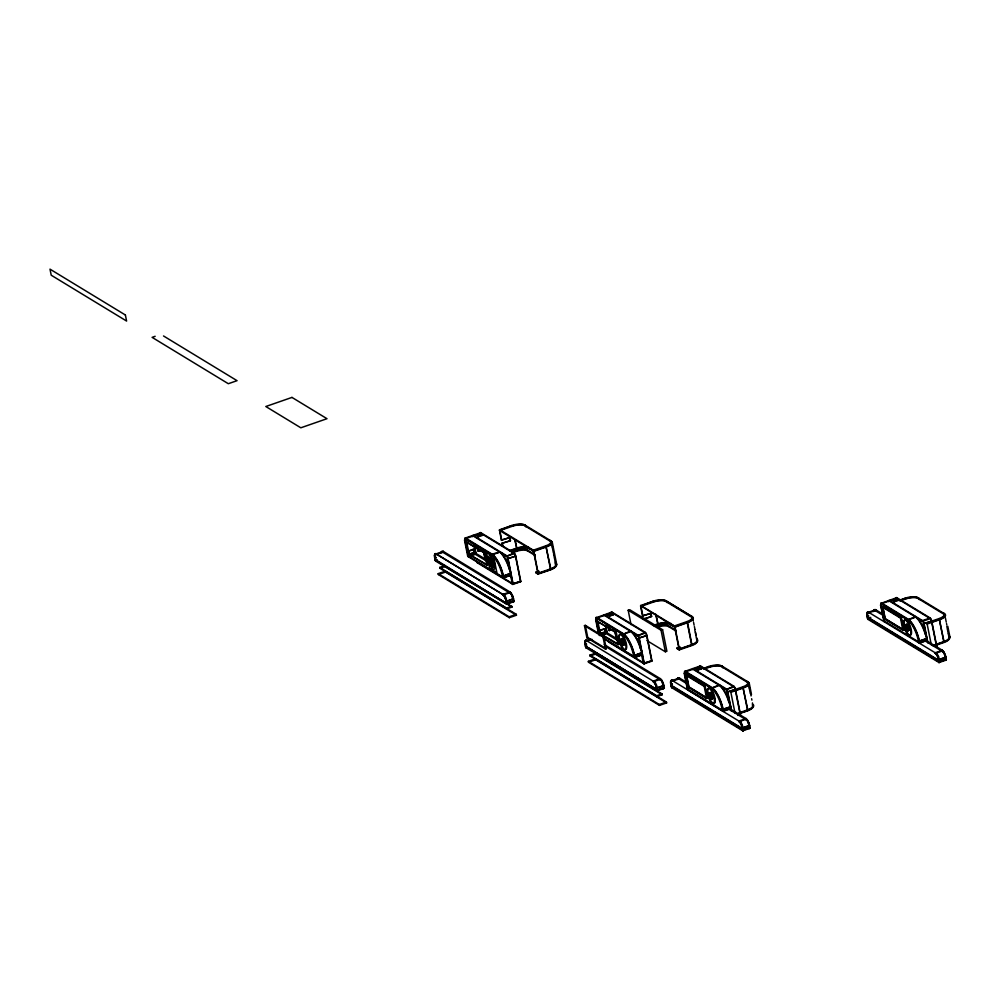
<?xml version="1.0" encoding="UTF-8"?>
<svg xmlns="http://www.w3.org/2000/svg" width="1000" height="1000" viewBox="0 0 1000 1000"><rect width="100%" height="100%" fill="white"/><g stroke="black" fill="none" stroke-linecap="round" stroke-linejoin="round"><path stroke-width="1.5" d="M520.812 581.538L515.75 556.112A2.7 0.912 70.8 0 0 514.125 552.95L480.763 532.663L465.462 537.987L492.062 554.138A18.887 6.375 70.8 0 1 503.45 576.25L503.738 577.987M651.963 660.962L646.9 635.525A2.7 0.912 70.8 0 0 645.275 632.362L611.912 612.062L596.213 617.737L622.7 634.438A18.15 6.125 70.8 0 1 633.638 655.7L634.538 657.537L641.675 655.075L643.35 663.45L644.15 663.85M740.525 714.8L735.475 689.375A2.7 0.912 70.8 0 0 733.838 686.225L700.475 665.925L685.175 671.25L711.787 687.4A18.887 6.375 70.8 0 1 723.162 709.513L723.45 711.25M936.812 646.525L931.75 621.112A2.7 0.912 70.8 0 0 930.125 617.95L896.75 597.663L881.05 603.362L907.537 620.037A18.15 6.125 70.8 0 1 918.487 641.287L919.375 643.125L926.525 640.662M622.7 634.438L630.85 630.887L631.275 631.475M905.263 598.2L899.688 600.675M944.175 642.337L939.212 618.612M919.737 642.987L927.35 639.95M644.312 663.75L639.263 638.175A2.7 0.912 70.8 0 0 637.638 635.013L604.275 614.725M499.412 529.837L501.375 540.125L509.85 537.562L510.475 540.712L502.013 543.275L510.475 540.712M653.125 601.237L640.575 606.138L642.525 615.887L650.987 613.325L651.625 616.475L643.562 619.275M511.987 525.475L499.425 530.375L533.862 551.312L538.325 574M550.9 569.625L538.3 573.513L535.962 572.1L538.888 571.075M640.562 605.6L675.013 627.075L679.463 649.788M513.162 584.325L508.125 558.775A2.7 0.912 70.8 0 0 506.488 555.612L473.125 535.312M696.888 639.45L696.9 639.138A10.388 3.7 -11.3 0 1 692.013 644.912L679.45 649.287L677.113 647.862L680.037 646.838M692.038 645.413L687.575 622.663L675.013 627.075L674.45 625.962L640.8 605.5L653.375 601.125A9.425 3.362 -11.3 0 1 665.7 600.625M747.887 710.65L738.1 713.55M708.988 666.475L704.812 668.462M437 560.6L435.538 560.975L434.675 557.875A6 2.025 70.8 0 1 436.1 553.9L502.788 594.462A6 2.025 70.8 0 1 506.4 601.487L506.7 604.25L435.65 561.075L435.062 555.275A6 2.025 70.8 0 1 435.662 553.612L504.7 595.6A6 2.025 70.8 0 1 506.213 598.538L507.225 604M605.125 646.225L660.975 680.2A6 2.025 70.8 0 1 662.5 683.138L663.5 688.612L663.425 687.825L664.35 688.263L663.913 685.662A6 2.025 70.8 0 0 660.288 678.637L653.112 681.137A6 2.025 70.8 0 1 656.725 688.162L657.038 690.925L585.975 647.738L585.4 641.938A6 2.025 70.8 0 1 585.988 640.288L655.025 682.262A6 2.025 70.8 0 1 656.538 685.212L657.55 690.675M728.25 708.863L746.762 720.125A6 2.025 70.8 0 1 748.275 723.062L750 728.35L749.7 725.6A6 2.025 70.8 0 0 746.075 718.562L738.888 721.062A6 2.025 70.8 0 1 742.513 728.088L742.812 730.85L671.762 687.675L671.175 681.875A6 2.025 70.8 0 1 671.775 680.212L740.812 722.2A6 2.025 70.8 0 1 742.325 725.138L743.538 730.537L671.162 686.45M924.525 640.6L943.05 651.862A6 2.025 70.8 0 1 944.562 654.8L946.287 660.088L945.975 657.325A6 2.025 70.8 0 0 942.362 650.3L935.175 652.788A6 2.025 70.8 0 1 938.787 659.825L939.1 662.588L868.05 619.4L867.463 613.6A6 2.025 70.8 0 1 868.05 611.938L937.087 653.925A6 2.025 70.8 0 1 938.6 656.875L939.812 662.262L868.737 618.488L939.688 661.625M634.862 657.45L642.5 654.35M441.613 551.538L442.788 552.25L443.275 551.4L509.963 591.962A6 2.025 70.8 0 1 513.587 598.987L514.038 601.538L513.1 601.15L513.175 601.938L512.163 596.462A6 2.025 70.8 0 0 510.65 593.525L441.613 551.538A6 2.025 70.8 0 0 441.1 552.5M510.65 593.525L511.262 593.312L509.475 592.812L509.963 591.962L510.087 592.6A5.312 1.8 70.8 0 1 513.3 598.812L506.112 601.312A5.312 1.8 70.8 0 0 502.912 595.1L502.788 594.462L509.963 591.962M506.6 604.212L513.787 601.725L513.663 601.087L506.475 603.587L506.6 604.212L507.1 603.375M660.975 680.2L661.6 679.987L659.8 679.488L660.288 678.637L604.275 644.562M656.938 690.888L664.112 688.388L663.988 687.763L656.8 690.263L656.938 690.888L657.425 690.037L586.475 646.9M677.15 679.5A6 2.025 70.8 0 1 677.725 678.138L678.9 678.85L679.388 678.012L686.062 682.062M746.762 720.125L747.375 719.912L745.588 719.412L746.075 718.562L730.075 708.825M749.825 727.537L742.588 730.188L742.712 730.825L743.2 729.975L672.15 686.762M873.413 611.538A6 2.025 70.8 0 1 874.013 609.875L875.188 610.588L875.675 609.738L882.337 613.8M943.05 651.862L943.662 651.637L941.875 651.137L942.362 650.3L926.35 640.562M946.112 659.262L938.875 661.912L939 662.55L939.488 661.7L868.438 618.5M752.537 705.113L752.463 702.9M555.513 564.15L555.462 561.9M529.8 548.513L534.487 551.95M464.562 539.9L465.812 539.425M467.8 556.087L475.725 553.288L474.1 545.188M595.712 619.3L597.438 618.663M608.375 641.825L644.125 663.838L651.762 661.175L646.587 635.337A1.963 0.663 70.8 0 0 645.413 633.038L645.275 632.362L637.125 635.913L632.525 633.112A18.887 6.375 70.8 0 1 640.312 648.263L641.787 651.975M684.275 673.162L685.525 672.688M687.513 689.35L684.575 673.025A2.7 0.912 70.8 0 1 685.212 671.237L684.688 672.138L711.263 688.3A18.15 6.125 70.8 0 1 722.2 709.562L723.1 711.4L730.238 708.938M880.562 604.9L881.8 604.425M883.787 621.075L880.85 604.75A2.7 0.912 70.8 0 1 881.488 602.975L908.062 619.125A18.887 6.375 70.8 0 1 919.45 641.25L919.712 642.6L918.925 642.7M655.362 626.062L658.162 625.1A9.425 3.362 -11.3 0 1 670.487 624.587L671.188 623.5M670.487 624.587L675.638 627.712M155.162 336.3L152.113 337.362L228.325 383.713L237.05 380.675L163.512 335.962M511.05 574.763L503.413 577.425L468.4 556.125L465.163 539.95A1.963 0.663 70.8 0 1 465.625 538.65L480.9 533.337L514.263 553.625A1.963 0.663 70.8 0 1 515.45 555.925L520.612 581.775L512.625 584.45L510.525 575.662L502.775 577.712L511.35 574.95M476.788 535.037L480.25 533.837L481.887 534.825L482.025 535.5L478.55 536.712L476.788 535.037L478.55 536.712M477.738 535.275L480.125 534.45L482.025 535.5M465.163 539.95L466.6 539.45M476.912 535.712L480.425 534.637M478.425 536.038L481.887 534.825M501.788 540.375L499.663 529.738L512.225 525.363A9.425 3.362 -11.3 0 1 524.562 524.85L525.862 526.825M465.962 541.838L485.15 552.888L487.575 565.025L486.925 565.25L468.387 553.975L465.962 541.838L484.5 553.112L486.925 565.25M499.837 530.612L512.4 526.237A9.425 3.362 -11.3 0 1 524.738 525.737L550.45 541.375L550.725 542.762M435.662 553.612L435.05 553.825L436.838 554.325L436.712 553.688M436.312 557.575L434.963 558.05A5.312 1.8 70.8 0 1 436.225 554.538L436.1 553.9L443.275 551.4L443.4 552.038A5.312 1.8 70.8 0 0 442.113 552.513M436.225 554.538L443.4 552.038M435.062 555.275L434.45 555.487L435.575 557.837L434.675 557.875L436.037 557.4M436.45 559.513L435.1 559.987L507.425 603.938L436.35 560.15M435.387 560.163L436.737 559.7M436.875 559.963L435.65 561.075M473.263 549.325L468.5 550.988L469.438 554.325L474.2 552.663L473.263 549.325L474.2 552.663M468.812 551.175L473.575 549.513M501.375 540.125L509.85 537.562M468.387 553.975L487.575 565.025M466.613 541.613L469.125 554.138L473.9 552.475M480.538 550.462L478.275 551.25L477.337 547.913L477.962 551.062L480.238 550.275M468.4 556.125L476.025 553.475L486.4 559.775M507.925 603.8L512.025 607.05L506.7 608.9L439.925 568.288L439.75 567.425L445.075 565.575L445.25 566.438L498.938 599.087M439.925 568.288L445.25 566.438M484.5 553.112L485.15 552.888M492.2 554.812L499.837 552.15A18.15 6.125 70.8 0 1 510.775 573.413L503.137 576.062A18.15 6.125 70.8 0 0 492.2 554.812L465.625 538.65M438.2 573.65L445.325 571.163L516.275 614.312L516.45 615.212L509.325 617.688L438.375 574.55L438.2 573.65L509.15 616.8L509.325 617.688M438.375 574.55L445.5 572.062L516.45 615.212M509.45 550.638L516.438 548.2A10.388 3.7 -11.3 0 1 528.475 547.038M509.85 550.875L516.838 548.45A9.425 3.362 -11.3 0 1 529.175 547.938M511.425 551.275L517.013 549.338A9.425 3.362 -11.3 0 1 529.35 548.825M512.062 551.962L516.45 550.438A8.338 2.975 -11.3 0 1 527.362 549.987L534.95 554.6M512.238 552.837L516.625 551.312A8.338 2.975 -11.3 0 1 527.537 550.862L535.125 555.475M472.725 536.525A1.963 0.663 70.8 0 1 473.263 535.988L506.625 556.287L514.263 553.625L514.125 552.95L505.975 556.512L500.087 552.013M506.625 556.287A1.963 0.663 70.8 0 1 507.812 558.587L515.75 556.112L507.35 558.875M533.462 551.062L546.025 546.7A9.425 3.362 -11.3 0 0 550.45 541.375M535.962 572.1L536.138 572.975L539.075 571.962M537.9 573.275L550.462 568.9A9.425 3.362 -11.3 0 0 555.462 564.062M536.138 572.975L538.075 574.15L550.638 569.788A9.425 3.362 -11.3 0 0 555.638 564.95M464.513 540.175L467.738 556.35L512.837 583.75L520.788 581.287L512.35 584.038M502.912 595.1L510.087 592.6M504.7 595.6L503.4 594.25M506.213 598.538L505.6 598.75L506.4 601.487L513.587 598.987L512.675 599.025L512.788 596.25L512.163 596.462M506.538 603.425L513.713 600.938M506.825 603.612L514.012 601.112L513.1 601.15M439.75 567.425L506.525 608.038L511.85 606.188M509.15 616.8L516.275 614.312M599.25 634.062L596.312 619.35A1.963 0.663 70.8 0 1 596.775 618.05L612.038 612.737L645.413 633.038L637.775 635.688L604.412 615.4A1.963 0.663 70.8 0 0 603.9 615.675M607.938 614.45L611.4 613.237L613.038 614.237L613.175 614.913L609.7 616.112L607.938 614.45L609.7 616.112M608.062 615.112L611.538 613.913L613.175 614.913M596.312 619.35L597.263 619.012M609.675 614.7L611.575 614.038A1.963 0.663 70.8 0 1 611.512 613.562M609.575 615.438L613.038 614.237M631.038 624.612L628.175 610.262L629.725 609.725L662.6 629.725L666.9 651.25L665.35 651.787L646.938 640.588M584.462 625.65L585.325 625.337L603.862 636.613L606.287 648.75L605.425 649.05L586.888 637.788L584.462 625.65L603 636.925L605.425 649.05M597.112 621.25L616.3 632.288L618.725 644.425L618.075 644.65L599.538 633.387L597.112 621.25L615.65 632.525L618.075 644.65M640.975 606.375L653.55 602.013A9.425 3.362 -11.3 0 1 665.875 601.5L691.6 617.137A9.425 3.362 -11.3 0 1 687.175 622.463L674.613 626.825M604.412 628.737L599.65 630.388L600.588 633.725L605.35 632.062L604.412 628.737L605.35 632.062M599.95 630.575L604.725 628.925M642.525 615.887L650.987 613.325M586.888 637.788L587.75 637.475L606.287 648.75M599.538 633.387L618.725 644.425M597.762 621.025L600.275 633.538L605.037 631.875M608.488 627.312L609.113 630.462L611.388 629.675M609.113 630.462L612.825 629.462M643.15 619.038L651.625 616.475M599.237 635.337L606.875 632.688L605.45 625.612M585.988 640.288L585.375 640.5L587.163 641L587.038 640.362M599.55 635.525L607.175 632.875L617.55 639.188M590.462 639.175L586.425 640.575A6 2.025 70.8 0 0 585 644.55L585.862 647.65L587.325 647.275M601.075 635.712L606.663 633.775L617.038 640.088M586.638 644.25L585.288 644.725A5.312 1.8 70.8 0 1 586.55 641.213L591.925 639.338M585.4 641.938L584.775 642.163L585.913 644.513L585 644.55L586.362 644.075M603 636.925L603.862 636.613M615.65 632.525L616.3 632.288M586.788 646.188L585.425 646.663L586.6 647.525M585.712 646.838L587.062 646.375M587.2 646.637L585.975 647.738M623.35 634.212L630.988 631.55A18.15 6.125 70.8 0 1 641.925 652.812L634.288 655.462A18.15 6.125 70.8 0 0 623.35 634.212L596.775 618.05M653.388 625.425L657.575 623.975A10.388 3.7 -11.3 0 1 669.613 622.8M653.8 625.675L657.987 624.212A9.425 3.362 -11.3 0 1 670.312 623.713L674.175 626.05M589.9 655.138L595.225 653.288L662 693.9L662.175 694.762L656.85 696.612L590.075 656L589.9 655.138L656.675 695.75L656.85 696.612M637.775 635.688A1.963 0.663 70.8 0 1 638.962 637.987L646.9 635.525L638.45 638.263M628.175 610.262L661.05 630.262L662.6 629.725M693.288 621L692.4 616.675L691.425 616.263A9.425 3.362 -11.3 0 1 687 621.575L674.425 625.95L679.225 649.912L691.787 645.55A9.425 3.362 -11.3 0 0 697.038 641.15M590.075 656L595.4 654.15L662.175 694.762M588.35 661.35L595.475 658.875L666.425 702.025L666.612 702.925L659.475 705.4L588.525 662.25L588.35 661.35L659.3 704.5L659.475 705.4M588.525 662.25L595.65 659.775L666.612 702.925M603.438 637.9L634.562 656.825L642.188 654.163M677.113 647.862L677.288 648.737L680.212 647.725M679.05 649.038L691.612 644.663A9.425 3.362 -11.3 0 0 696.612 639.837M603.575 638.575L643.988 663.162L651.938 660.688L643.5 663.438M653.238 681.762L660.425 679.275A5.312 1.8 70.8 0 1 663.625 685.487L656.438 687.987A5.312 1.8 70.8 0 0 653.238 681.762L653.112 681.137L655.025 682.262M730.763 708.025L723.125 710.688L688.112 689.388L684.875 673.213A1.963 0.663 70.8 0 1 685.337 671.912L700.612 666.6L733.975 686.9A1.963 0.663 70.8 0 1 735.163 689.188L740.325 715.037M888.725 601.512A1.963 0.663 70.8 0 1 889.262 600.988L922.625 621.287A1.963 0.663 70.8 0 1 923.812 623.575L927.038 639.763L919.412 642.412L884.388 621.125L881.162 604.938A1.963 0.663 70.8 0 1 881.625 603.65L896.888 598.337L930.263 618.625A1.963 0.663 70.8 0 1 931.438 620.925L936.6 646.775M696.5 668.3L699.963 667.1L701.6 668.1L701.737 668.775L698.275 669.975L696.5 668.3L698.275 669.975M892.775 600.037L896.25 598.837L897.887 599.825L898.025 600.5L894.55 601.712L892.775 600.037L894.55 601.712M696.637 668.975L700.1 667.775L701.737 668.775M892.913 600.712L896.388 599.5L896.25 598.837M697.288 668.9L700.15 667.9A1.963 0.663 70.8 0 1 700.075 667.425M881.162 604.938L882.588 604.438M893.562 600.625L896.425 599.637M698.138 669.3L701.6 668.1M894.412 601.038L897.887 599.825M703.637 668.312L709.225 666.363A9.425 3.362 -11.3 0 1 721.55 665.863L722.862 667.825M899.925 600.037L905.5 598.1A9.425 3.362 -11.3 0 1 917.837 597.587L919.15 599.562M656.538 685.212L655.925 685.425L656.725 688.162L663.913 685.662L663 685.7L663.112 682.925L662.5 683.138M685.675 675.113L686.55 674.8L705.088 686.075L707.513 698.213L706.637 698.512L688.1 687.25L685.675 675.113L704.212 686.375L706.637 698.512M881.95 606.838L882.825 606.538L901.363 617.812L903.787 629.95L902.913 630.25L884.375 618.975L881.95 606.838L900.487 618.112L902.913 630.25M671.775 680.212L671.162 680.425L672.95 680.925L672.825 680.288M868.05 611.938L867.438 612.163L869.225 612.663L869.1 612.025M703.812 669.188L709.4 667.25A9.425 3.362 -11.3 0 1 721.737 666.737L747.45 682.375L747.725 683.763M900.1 600.925L905.675 598.975A9.425 3.362 -11.3 0 1 918.012 598.475L943.725 614.113A9.425 3.362 -11.3 0 1 939.312 619.425L930.925 622.35M672.425 684.175L671.075 684.65A5.312 1.8 70.8 0 1 672.337 681.137L679.513 678.637L679.388 678.012L672.2 680.5A6 2.025 70.8 0 0 670.788 684.475L671.65 687.575L673.112 687.2M868.7 615.913L867.362 616.388A5.312 1.8 70.8 0 1 868.612 612.875L875.8 610.375L875.675 609.738L868.487 612.238A6 2.025 70.8 0 0 867.062 616.2L867.938 619.3L869.388 618.938M671.175 681.875L670.562 682.087L671.688 684.438L670.788 684.475L672.15 684M867.463 613.6L866.85 613.812L867.975 616.163L867.062 616.2L868.425 615.737M656.862 690.1L664.05 687.6M657.163 690.35L664.338 687.788L663.425 687.825M672.562 686.112L671.213 686.587L672.375 687.45M869.963 617.463L867.487 618.325L868.662 619.188M671.5 686.762L672.85 686.3M867.775 618.5L870.775 617.45M672.987 686.562L671.762 687.675M869.262 618.3L868.05 619.4M656.675 695.75L662 693.9M688.1 687.25L688.975 686.938L707.513 698.213M884.375 618.975L885.25 618.675L903.787 629.95M704.212 686.375L705.088 686.075M900.487 618.112L901.363 617.812M659.3 704.5L666.425 702.025M711.912 688.075L719.55 685.413A18.15 6.125 70.8 0 1 730.487 706.675L722.862 709.325A18.15 6.125 70.8 0 0 711.912 688.075L685.337 671.912M908.2 619.8L915.825 617.15A18.15 6.125 70.8 0 1 926.775 638.413L919.137 641.062A18.15 6.125 70.8 0 0 908.2 619.8L881.625 603.65M692.475 669.538A1.963 0.663 70.8 0 1 692.975 669.262L726.338 689.55L733.975 686.9L733.838 686.225L725.688 689.775L719.963 685.5M922.625 621.287L930.263 618.625L930.125 617.95L922.487 620.612A2.7 0.912 70.8 0 1 924.112 623.763L927.95 642.95M726.338 689.55A1.963 0.663 70.8 0 1 727.525 691.85L735.475 689.375M923.812 623.575L931.75 621.112L923.3 623.862M749.137 686.25L748.25 681.912L747.275 681.5A9.425 3.362 -11.3 0 1 742.85 686.812L727.8 692.05L731.663 711.213M932.15 620.975L939.137 618.55A9.425 3.362 -11.3 0 0 943.55 613.225L944.513 613.612L945.138 616.587M734.65 690.612L743.025 687.7A9.425 3.362 -11.3 0 0 747.45 682.375M735 713.037L730.863 692.312L743.438 687.938A10.388 3.7 -11.3 0 0 748.3 682.075L721.6 665.85M931.287 644.775L927.15 624.05L939.712 619.675A10.388 3.7 -11.3 0 0 944.587 613.812L917.837 597.587M731.075 708.213L722.663 710.975M739.087 712.825L747.463 709.9A9.425 3.362 -11.3 0 0 752.463 705.075M935.362 644.55L943.75 641.637A9.425 3.362 -11.3 0 0 948.938 637.087M932.975 645.763L944.15 641.888A10.388 3.7 -11.3 0 0 949.025 636.025L948.462 633.25M739.262 713.7L747.638 710.788A9.425 3.362 -11.3 0 0 752.638 705.95M935.55 645.438L943.925 642.513A9.425 3.362 -11.3 0 0 949.212 638.288M737.95 715.438L740.188 714.362M739.025 721.7L746.2 719.2A5.312 1.8 70.8 0 1 749.4 725.413L742.225 727.913A5.312 1.8 70.8 0 0 739.025 721.7L738.888 721.062L740.812 722.2M935.3 653.425L942.487 650.925A5.312 1.8 70.8 0 1 945.688 657.15L938.5 659.65A5.312 1.8 70.8 0 0 935.3 653.425L935.175 652.788L937.087 653.925M742.325 725.138L741.712 725.35L742.513 728.088L749.7 725.6L748.787 725.638L748.888 722.85L748.275 723.062M938.6 656.875L937.987 657.087L938.787 659.825L945.975 657.325L945.075 657.362L945.175 654.587L944.562 654.8M670.987 685.55L741.938 728.7L749.062 726.225M867.262 617.288L938.213 660.425L945.35 657.95L945.525 658.85L938.4 661.325L867.45 618.175M749.25 727.113L742.113 729.6L741.938 728.7M742.938 730.212L750.113 727.712L749.287 728.538M939.212 661.938L946.4 659.438L945.562 660.263M742.712 730.825L749.9 728.325L749.775 727.688M939 662.55L946.213 660.075L946.05 659.412M524.562 524.85L551.3 541.075L552.137 545.237M884.475 621.812L880.5 605.163M688.25 690.062L687.487 689.712L723.288 711.375M477.762 563.175L477.175 562.688L512.975 584.425M502.65 576.35L510.875 573.125M727.038 692.125L727.775 692.062A2.7 0.912 70.8 0 0 726.213 688.875L692.837 668.587M634.05 657.1L634.862 657.013L634.6 655.65A18.887 6.375 70.8 0 0 623.212 633.538L596.638 617.375A2.7 0.912 70.8 0 0 596 619.163L598.938 633.875M918.65 641.35L927.075 638.6L926.725 637.775M633.8 655.75L642.025 652.525M722.35 709.613L730.8 706.862L730.45 706.038M869.225 612.663L868.487 612.238L868.612 612.875M672.95 680.925L672.2 680.5L672.337 681.137M436.1 553.9L436.838 554.325M587.163 641L586.425 640.575L586.55 641.213M502.788 594.462L503.525 594.875M896.112 599.438L898.025 600.5M889.125 600.312L922.487 620.612L921.975 621.512L917.362 618.713L915.7 616.475L907.537 620.037M874.013 609.875L883.188 615.45M691.425 616.263L665.7 600.612L667.013 602.587M676.275 631.237L668.688 626.625A8.338 2.975 -11.3 0 0 657.775 627.075L657.6 626.2A8.338 2.975 -11.3 0 1 668.512 625.75L676.1 630.363M499.663 529.738L533.288 550.188L533.862 551.312L546.438 546.938A10.388 3.7 -11.3 0 0 551.3 541.075L550.363 540.475A9.425 3.362 -11.3 0 1 545.85 545.812L533.288 550.188L538.075 574.15M530.462 548.725L534.312 551.075M677.288 648.737L679.225 649.912M611.575 614.038L611.263 613.85A2.7 0.912 70.8 0 1 611.912 612.062L612.038 612.737A1.963 0.663 70.8 0 0 611.538 613.013M502.762 577.65L502.488 576.287A18.15 6.125 70.8 0 0 491.55 555.037L464.975 538.875L465.425 538A2.7 0.912 70.8 0 0 464.85 539.763L468.438 556.712M620.15 640.763L624.038 643.125M489 561.362L492.887 563.725M614.825 631.613L616.613 639.212L615.125 631.8M620.925 642.45L624.812 644.812M485.887 560.688L475.513 554.375L467.775 556.45M489.775 563.05L493.663 565.413M677.725 678.138L686.9 683.725M743.413 729.9L672.463 686.75L672.588 687.387M501.55 600.675L512.025 607.05M687.013 621.587L687.562 622.612A10.388 3.7 -11.3 0 0 692.45 616.838L666.737 601.2A10.388 3.7 -11.3 0 0 653.138 601.763M742.875 686.825L747.875 710.15A10.388 3.7 -11.3 0 0 752.738 704.287M658.138 625.087L655.638 614.25M545.875 545.825L550.875 569.188A10.388 3.7 -11.3 0 0 555.737 563.288L555.75 563.325M516.975 549.3L514.775 539.875M917.35 618.688L917.362 618.713A18.887 6.375 70.8 0 1 925.163 633.85L926.7 637.7M721.062 686.95L721.087 686.975A18.887 6.375 70.8 0 1 728.875 702.125L730.425 705.975M501.35 553.688L501.375 553.713A18.887 6.375 70.8 0 1 509.162 568.85L510.7 572.712M632.463 633.05L631.388 631.638M884.412 621.7L884.1 621M688.138 689.963L687.812 689.262M719.85 685.337L719.412 684.737L711.263 688.3M500.062 551.975L492.062 554.138L491.55 555.037M926.925 623.387L927.15 624.05M730.638 691.663L730.863 692.312M436.05 560.163L436.262 560.85M925.188 633.938L923.15 623.812M728.9 702.2L726.875 692.075M509.188 568.938L507.163 558.812M640.325 648.3L638.3 638.212M687.463 689.613L684.225 673.438M947.775 626.263L949.975 637.225M945.413 617.975L946.25 622.137M946.525 623.525L946.8 624.913M947.638 629.075L947.913 630.462M946.812 626.3L949.038 637.413M939.312 619.425L943.75 641.637M945.238 659.7L945.362 660.337M942.362 650.3L942.487 650.925M941.737 650.512L941.875 651.137M939.488 661.7L939.613 662.337M938.213 660.425L938.4 661.325M935.788 652.575L935.913 653.213M937.3 660.175L937.125 659.312L870.35 618.7L870.525 619.562M919.137 641.062L919.412 642.412M907.775 631.025L906.475 624.513A3.562 1.075 71.7 0 1 908.037 627.087A3.562 1.075 71.7 0 1 908.625 630.388M882.825 606.538L885.25 618.675M875.05 609.95L875.188 610.588M749.412 687.638L749.963 690.413M750.525 693.188L751.075 695.962M751.637 698.737L751.912 700.125M748.312 683.462L750.263 693.188M743.025 687.7L747.463 709.9M748.95 727.975L749.075 728.6M746.075 718.562L746.2 719.2M745.462 718.775L745.588 719.412M743.2 729.975L743.337 730.6M739.513 720.85L739.638 721.488M741.025 728.45L740.85 727.588L674.062 686.975L674.237 687.837M727.525 691.85L731.363 711.025M722.862 709.325L723.125 710.688M711.5 699.3L710.2 692.775A3.562 1.075 71.7 0 1 711.75 695.35A3.562 1.075 71.7 0 1 712.35 698.65M693.562 622.388L694.112 625.163M694.388 626.562L694.95 629.338M695.5 632.112L696.05 634.888M696.612 637.663L696.888 639.05M694.688 629.338L696.9 640.438M699.963 667.1L700.1 667.775M687.175 622.463L691.612 644.663M686.55 674.8L688.975 686.938M668.512 625.75L668.688 626.625M678.775 678.225L678.9 678.85M661.05 630.262L665.35 651.787M656.038 614.5L657.987 624.212M650.588 613.088L651.213 616.225M663.175 688.037L663.3 688.675M660.288 678.637L660.425 679.275M659.675 678.85L659.8 679.488M640.8 605.5L642.925 616.138M653.725 680.925L653.85 681.55M638.962 637.987L643.988 663.162M634.288 655.462L634.562 656.825M611.4 613.237L611.538 613.913M608.8 627.5L609.425 630.65M605.712 625.525L607.175 632.875M595.662 619.575L598.3 632.812M595.225 653.288L595.4 654.15M595.475 658.875L595.65 659.775M585.325 625.337L587.75 637.475M556.7 564.487L552.263 542.275M552.413 546.625L552.975 549.4M553.525 552.175L554.075 554.963M554.637 557.737L554.913 559.125M551.312 542.463L553.263 552.175M553.538 553.562L555.75 564.675M546.025 546.7L550.462 568.9M527.362 549.987L527.537 550.862M515.175 540.125L516.838 548.45M516.45 550.438L516.625 551.312M509.438 537.325L510.075 540.462M507.812 558.587L512.837 583.75M502.413 543.513L502.938 546.175M502.013 543.275L502.537 545.925M512.837 601.375L512.962 602M509.35 592.175L509.475 592.812M503.137 576.062L503.413 577.425M506.525 608.038L506.7 608.9M480.25 533.837L480.387 534.513M483.975 552.4L485.462 559.8M483.675 552.212L485.15 559.612M474.562 546.112L476.025 553.475M442.663 551.625L442.788 552.25M445.325 571.163L445.5 572.062M749.262 683.288L751.5 694.538M907.75 630.9A3.562 1.163 68.9 0 1 905.575 626.575A3.562 1.163 68.9 0 1 906.5 624.65M896.388 598.612A1.963 0.663 70.8 0 1 896.888 598.337L896.75 597.663A2.7 0.912 70.8 0 0 896.012 598.587M888.4 601.5A2.7 0.912 70.8 0 1 888.388 601.188M908.438 630.8A3.562 1.075 71.7 0 1 906.312 625.962A3.562 1.075 71.7 0 1 907.712 624.913A3.562 1.075 71.7 0 1 909.287 630.163M874.125 610.588A6 2.025 70.8 0 1 875.675 609.738M874.737 610.425A5.312 1.8 70.8 0 1 875.8 610.375M905.275 598.737A10.388 3.7 -11.3 0 1 918.875 598.175M709 667A10.388 3.7 -11.3 0 1 722.588 666.438M677.925 678.538A6 2.025 70.8 0 1 679.388 678.012M678.45 678.688A5.312 1.8 70.8 0 1 679.513 678.637M714.3 698.1A8.175 2.763 70.8 0 1 714.362 702.763M711.475 699.163A3.562 1.163 68.9 0 1 709.287 694.85A3.562 1.163 68.9 0 1 710.225 692.913M712.15 699.062A3.562 1.075 71.7 0 1 710.037 694.237A3.562 1.075 71.7 0 1 711.438 693.175A3.562 1.075 71.7 0 1 713 698.425M700.1 666.875A1.963 0.663 70.8 0 1 700.612 666.6L700.475 665.925A2.7 0.912 70.8 0 0 699.737 666.65M622.938 645.438A3.562 1.075 71.7 0 1 620.812 640.6A3.562 1.075 71.7 0 1 622.212 639.538A3.562 1.075 71.7 0 1 623.775 644.788M623.587 645.212A3.562 1.075 71.7 0 1 621.462 640.375A3.562 1.075 71.7 0 1 622.863 639.312A3.562 1.075 71.7 0 1 624.438 644.562M441.662 552.612A6 2.025 70.8 0 1 443.275 551.4M512 526A10.388 3.7 -11.3 0 1 525.588 525.438M480.387 533.612A1.963 0.663 70.8 0 1 480.9 533.337L480.763 532.663A2.7 0.912 70.8 0 0 480.012 533.587M472.4 536.5A2.7 0.912 70.8 0 1 472.388 536.188M291.975 397.413L265.812 406.512L300.825 427.8L326.987 418.7L291.975 397.413M901.15 617.888L882.613 606.613L885.037 618.75L903.575 630.025L901.15 617.888M125.388 315L50 269.15L51.212 275.212L126.6 321.062L125.388 315M493.738 556.925L486.525 552.537L489.675 568.275L496.875 572.663L493.738 556.925M704.862 686.15L686.325 674.875L688.75 687.013L707.288 698.288L704.862 686.15M657.625 689.975L586.675 646.825L657.75 690.6L657.625 689.975M903.575 624.612A8.15 2.75 70.8 0 0 909.812 635.462A8.15 2.75 70.8 0 0 908.125 623.2A8.15 2.75 70.8 0 0 903.575 624.612M904.225 624.388A8.15 2.75 70.8 0 0 910.475 635.237A8.15 2.75 70.8 0 0 908.775 622.975A8.15 2.75 70.8 0 0 904.225 624.388M707.288 692.875A8.15 2.75 70.8 0 0 713.538 703.725A8.15 2.75 70.8 0 0 711.85 691.462A8.15 2.75 70.8 0 0 707.288 692.875M707.938 692.65A8.15 2.75 70.8 0 0 714.188 703.5A8.15 2.75 70.8 0 0 712.5 691.237A8.15 2.75 70.8 0 0 707.938 692.65M618.725 639.012A8.15 2.75 70.8 0 0 624.963 649.862A8.15 2.75 70.8 0 0 623.275 637.612A8.15 2.75 70.8 0 0 618.725 639.012M619.375 638.787A8.15 2.75 70.8 0 0 625.625 649.638A8.15 2.75 70.8 0 0 623.938 637.375A8.15 2.75 70.8 0 0 619.375 638.787M490.188 561.163A3.562 1.2 70.8 0 0 492.912 565.9A3.562 1.2 70.8 0 0 492.175 560.538A3.562 1.2 70.8 0 0 490.188 561.163M489.412 560.4A5.275 1.787 70.8 0 0 493.438 567.525A5.275 1.787 70.8 0 0 492.425 559.663A5.275 1.787 70.8 0 0 489.412 560.4M488.537 559.612A7.237 2.45 70.8 0 0 494.062 569.388A7.237 2.45 70.8 0 0 492.663 558.6A7.237 2.45 70.8 0 0 488.537 559.612M489.525 561.388A3.562 1.2 70.8 0 0 492.25 566.125A3.562 1.2 70.8 0 0 491.512 560.775A3.562 1.2 70.8 0 0 489.525 561.388"/></g></svg>
